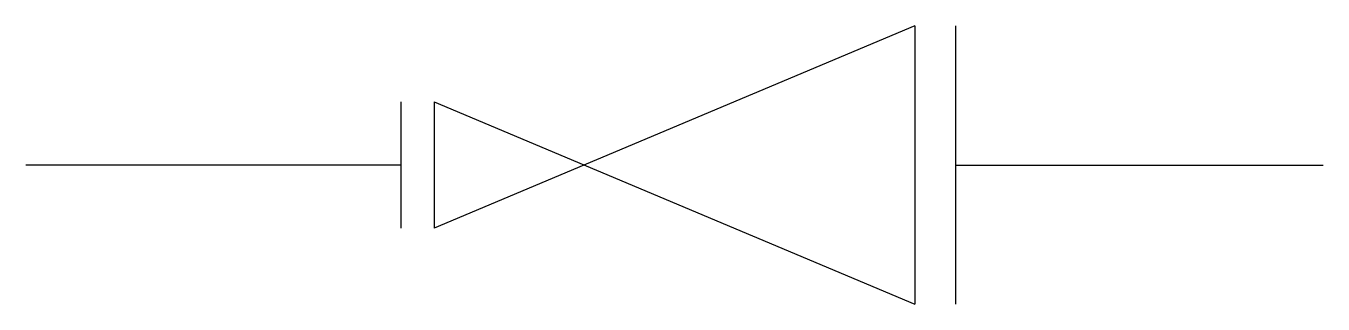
# Model space of a CAD drawing. Header units: metres. Extents: x 0 to 58.4, y -6.2 to 6.2.
import ezdxf

# ---------------------------------------------------------------- set-up
doc = ezdxf.new("R2010")
doc.units = ezdxf.units.M
doc.layers.add('003_THICK', color=7, linetype='Continuous')

msp = doc.modelspace()

# ---------------------------------------------------------------- linework, layer by layer
at = {"layer": '003_THICK'}
for points in [[(40.02, 6.25), (18.37, -2.84)], [(40.02, 6.25), (40.02, -6.25)], [(41.85, 6.25), (41.85, -6.25)], [(16.88, 2.84), (16.88, -2.84)], [(18.37, 2.84), (18.37, -2.84)], [(18.37, 2.84), (40.02, -6.25)], [(16.88, 0), (0, 0)], [(41.85, 0), (58.39, 0)]]:
    msp.add_lwpolyline(points, dxfattribs=at)

doc.saveas('drawing.dxf')
